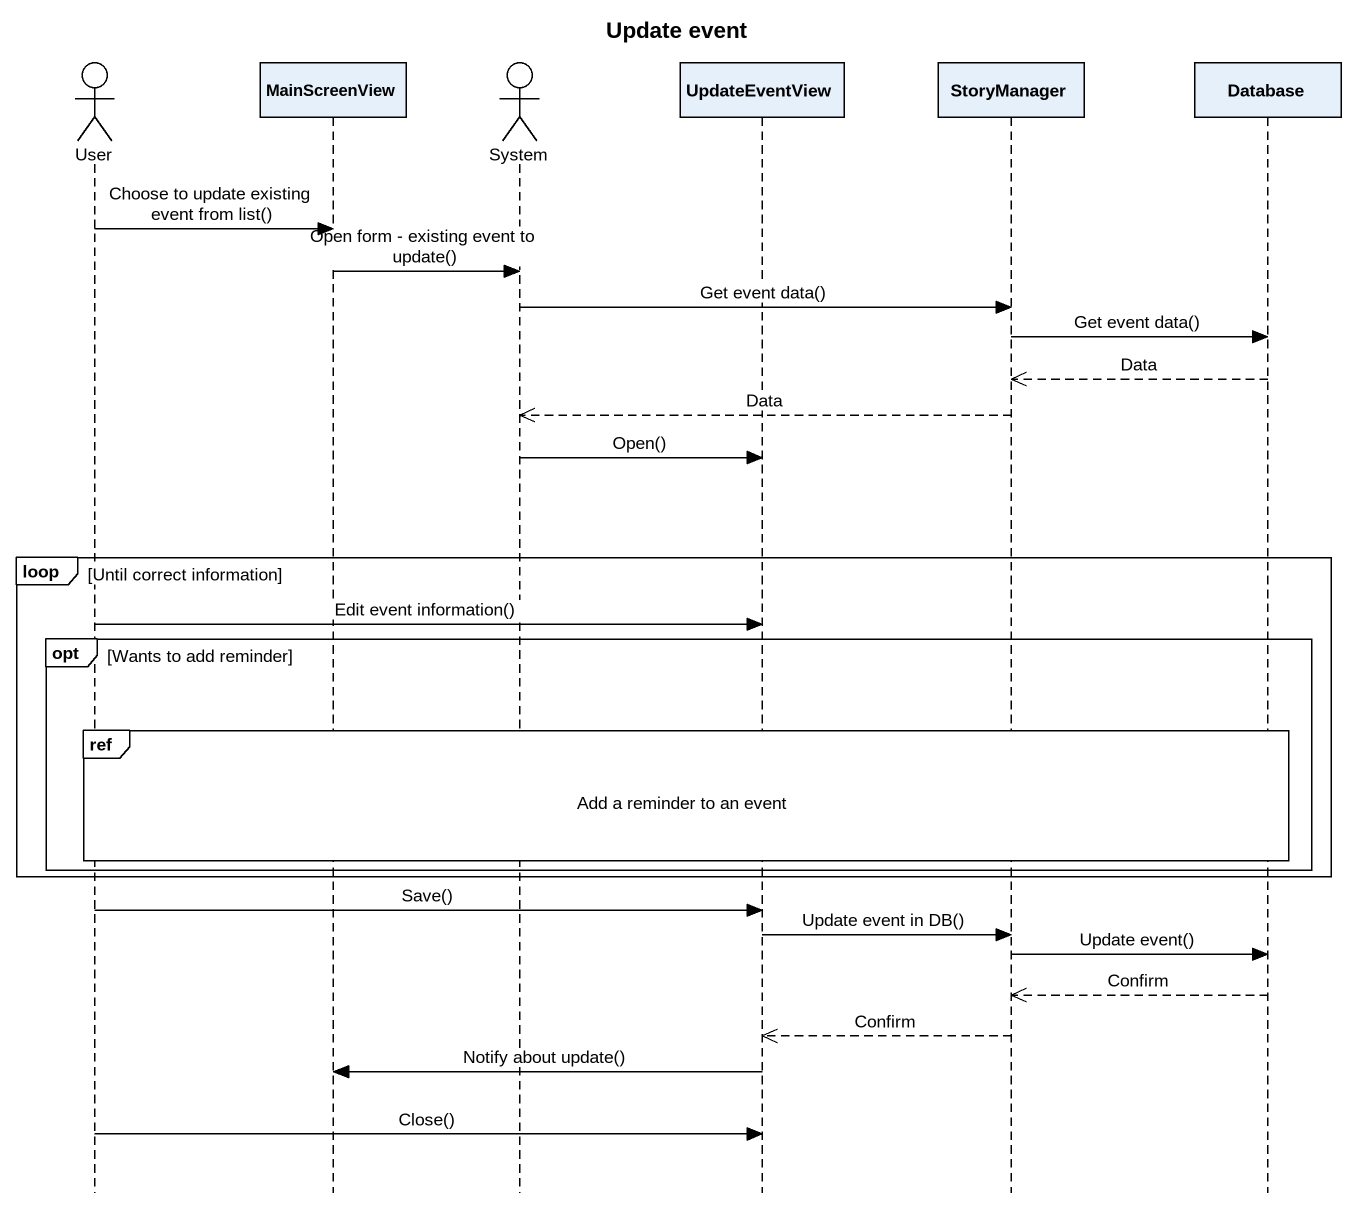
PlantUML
@startuml
title Update event
hide footbox
actor User
participant MainScreenView
actor System
participant UpdateEventView
participant StoryManager
participant "Database" as Database_

User -> MainScreenView : Choose to update existing event from list()
MainScreenView -> System : Open form - existing event to update()
System -> StoryManager : Get event data()
StoryManager -> Database_ : Get event data()
Database_ -->> StoryManager : Data
StoryManager -->> System : Data
System -> UpdateEventView : Open()
loop Until correct information
  User -> UpdateEventView : Edit event information()
  opt Wants to add reminder
    ref over User, MainScreenView, System, UpdateEventView, StoryManager, Database_ : Add a reminder to an event
  end
end
User -> UpdateEventView : Save()
UpdateEventView -> StoryManager : Update event in DB()
StoryManager -> Database_ : Update event()
Database_ -->> StoryManager : Confirm
StoryManager -->> UpdateEventView : Confirm
UpdateEventView -> MainScreenView : Notify about update()
User -> UpdateEventView : Close()
@enduml
